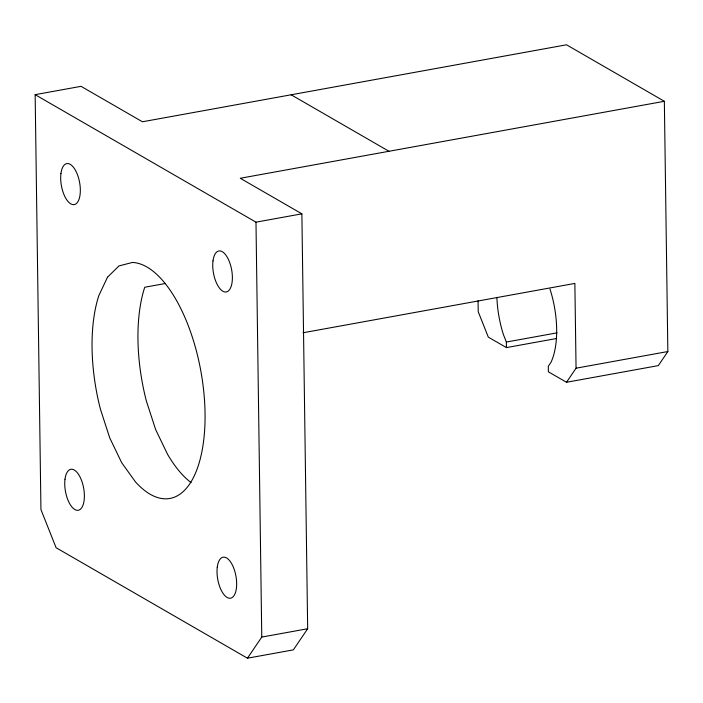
<?xml version="1.0" encoding="UTF-8"?>
<svg xmlns="http://www.w3.org/2000/svg" width="703" height="703" viewBox="0 0 703 703"><rect width="100%" height="100%" fill="white"/><g stroke="black" fill="none" stroke-linecap="round" stroke-linejoin="round"><path stroke-width="1.05" d="M247.447 658.201L261.771 637.076L255.98 222.166L35.15 94.668L40.941 509.57L56.091 547.716L247.447 658.201L293.344 649.871L307.668 628.746L301.877 213.835L240.268 178.272L664.353 101.294L667.85 351.535L658.298 365.613L566.513 382.274L548.384 371.808L548.305 366.263L550.985 362.3A63.402 28.155 79.7 0 0 549.966 289.056M566.513 382.274L576.056 368.196L574.869 283.423L303.002 332.774M35.15 94.668L81.047 86.337L142.428 121.777L566.513 44.799L664.353 101.294M255.98 222.166L301.877 213.835M165.24 283.52L144.739 287.246A119.738 53.164 79.7 0 0 146.329 400.851L155.635 429.559L167.586 454.366A119.738 53.164 79.7 0 0 191.128 482.636M496.898 297.36A63.402 28.155 79.7 0 0 503.524 334.9L506.362 342.045L557.119 332.827M478.066 300.831L478.216 311.701L488.313 337.132L506.441 347.598L556.117 338.582M576.056 368.196L667.85 351.535M261.771 637.076L307.668 628.746M291.139 94.782L388.979 151.277M506.362 342.045L506.441 347.598M107.489 277.228L98.842 295.576A119.738 53.164 79.7 0 0 100.432 409.181L109.738 437.89L121.689 462.697L135.468 481.915A119.738 53.164 79.7 0 0 205.048 413.241A119.738 53.164 79.7 0 0 132.401 262.447L118.939 265.936L107.489 277.228M213 260.875A20.826 9.244 79.7 0 0 225.364 292.017A20.826 9.244 79.7 0 0 229.31 261.507A20.826 9.244 79.7 0 0 213 260.875M217.271 567.11A20.826 9.244 79.7 0 0 229.644 598.253A20.826 9.244 79.7 0 0 233.589 567.743A20.826 9.244 79.7 0 0 217.271 567.11M65.001 479.191A20.826 9.244 79.7 0 0 77.365 510.334A20.826 9.244 79.7 0 0 81.311 479.824A20.826 9.244 79.7 0 0 65.001 479.191M60.941 173.518A20.826 9.244 79.7 0 0 73.314 204.661A20.826 9.244 79.7 0 0 77.26 174.151A20.826 9.244 79.7 0 0 60.941 173.518"/></g></svg>
